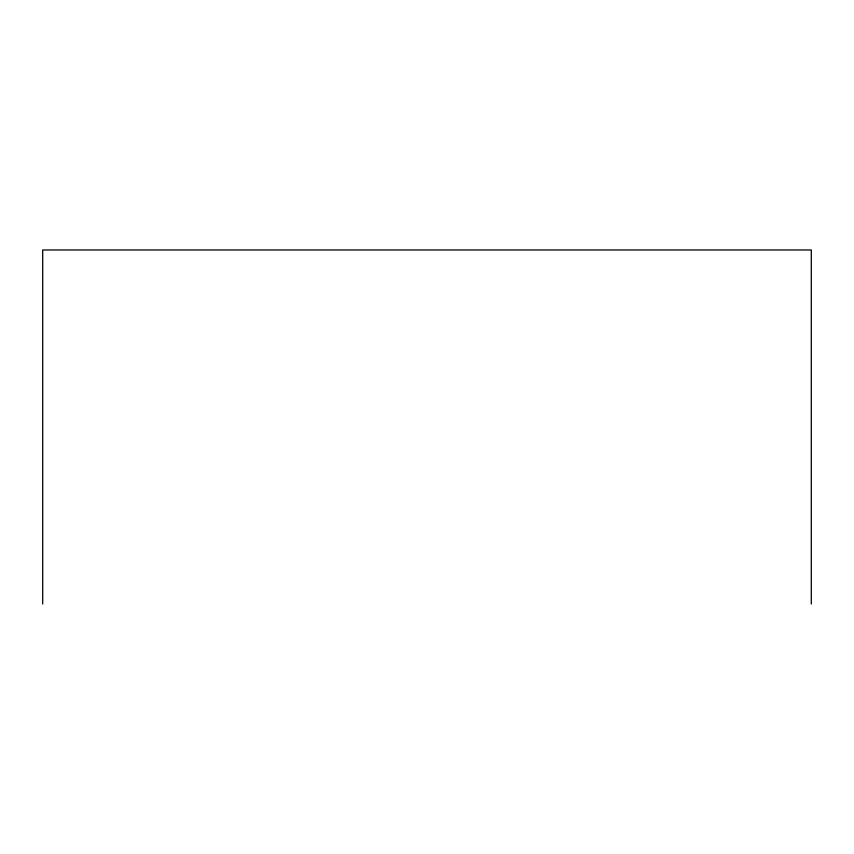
<?xml version="1.0" encoding="UTF-8"?>
<svg xmlns="http://www.w3.org/2000/svg" width="854" height="854" viewBox="0 0 854 854"><rect width="100%" height="100%" fill="white"/><g stroke="black" fill="none" stroke-linecap="round" stroke-linejoin="round"><path stroke-width="1.28" d="M811.3 604.024L811.3 249.976L42.7 249.976L42.7 604.024"/></g></svg>
